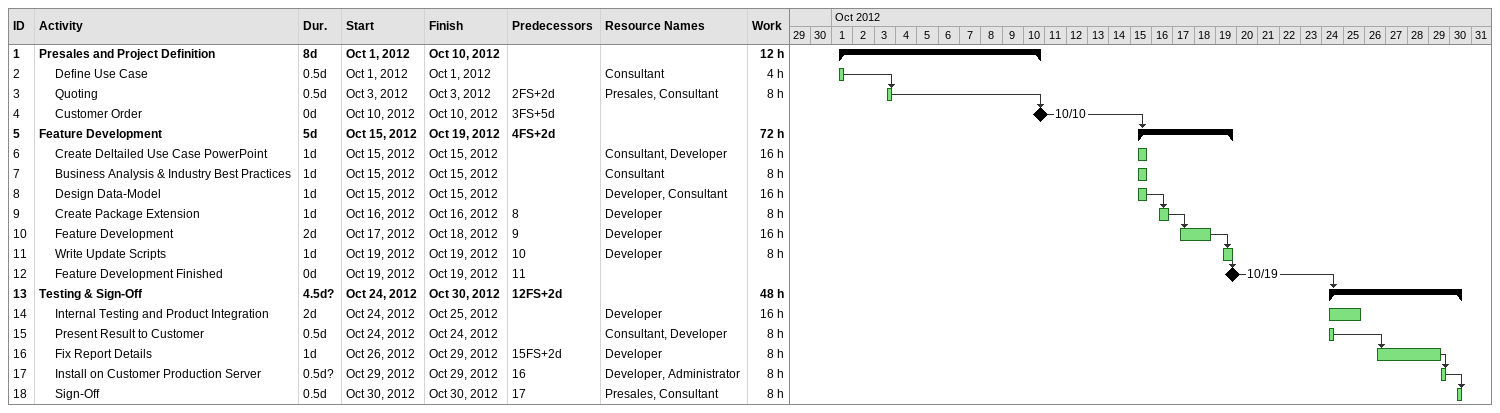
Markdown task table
| ID | Level | Task | Duration | Start | Finish | Predecessors | Resources | Work (h) |
|---|---|---|---|---|---|---|---|---|
| 1 | 1 | **Presales and Project Definition** | 8d | 2012-10-01 | 2012-10-10 |  |  | 12 |
| 2 | 2 | Define Use Case | 0.5d | 2012-10-01 | 2012-10-01 |  | Consultant | 4 |
| 3 | 2 | Quoting | 0.5d | 2012-10-03 | 2012-10-03 | 2FS+2d | Presales, Consultant | 8 |
| 4 | 2 | Customer Order | 0d | 2012-10-10 | 2012-10-10 | 3FS+5d |  |  |
| 5 | 1 | **Feature Development** | 5d | 2012-10-15 | 2012-10-19 | 4FS+2d |  | 72 |
| 6 | 2 | Create Deltailed Use Case PowerPoint | 1d | 2012-10-15 | 2012-10-15 |  | Consultant, Developer | 16 |
| 7 | 2 | Business Analysis & Industry Best Practices | 1d | 2012-10-15 | 2012-10-15 |  | Consultant | 8 |
| 8 | 2 | Design Data-Model | 1d | 2012-10-15 | 2012-10-15 |  | Developer, Consultant | 16 |
| 9 | 2 | Create Package Extension | 1d | 2012-10-16 | 2012-10-16 | 8 | Developer | 8 |
| 10 | 2 | Feature Development | 2d | 2012-10-17 | 2012-10-18 | 9 | Developer | 16 |
| 11 | 2 | Write Update Scripts | 1d | 2012-10-19 | 2012-10-19 | 10 | Developer | 8 |
| 12 | 2 | Feature Development Finished | 0d | 2012-10-19 | 2012-10-19 | 11 |  |  |
| 13 | 1 | **Testing & Sign-Off** | 4.5d? | 2012-10-24 | 2012-10-30 | 12FS+2d |  | 48 |
| 14 | 2 | Internal Testing and Product Integration | 2d | 2012-10-24 | 2012-10-25 |  | Developer | 16 |
| 15 | 2 | Present Result to Customer | 0.5d | 2012-10-24 | 2012-10-24 |  | Consultant, Developer | 8 |
| 16 | 2 | Fix Report Details | 1d | 2012-10-26 | 2012-10-29 | 15FS+2d | Developer | 8 |
| 17 | 2 | Install on Customer Production Server | 0.5d? | 2012-10-29 | 2012-10-29 | 16 | Developer, Administrator | 8 |
| 18 | 2 | Sign-Off | 0.5d | 2012-10-30 | 2012-10-30 | 17 | Presales, Consultant | 8 |
